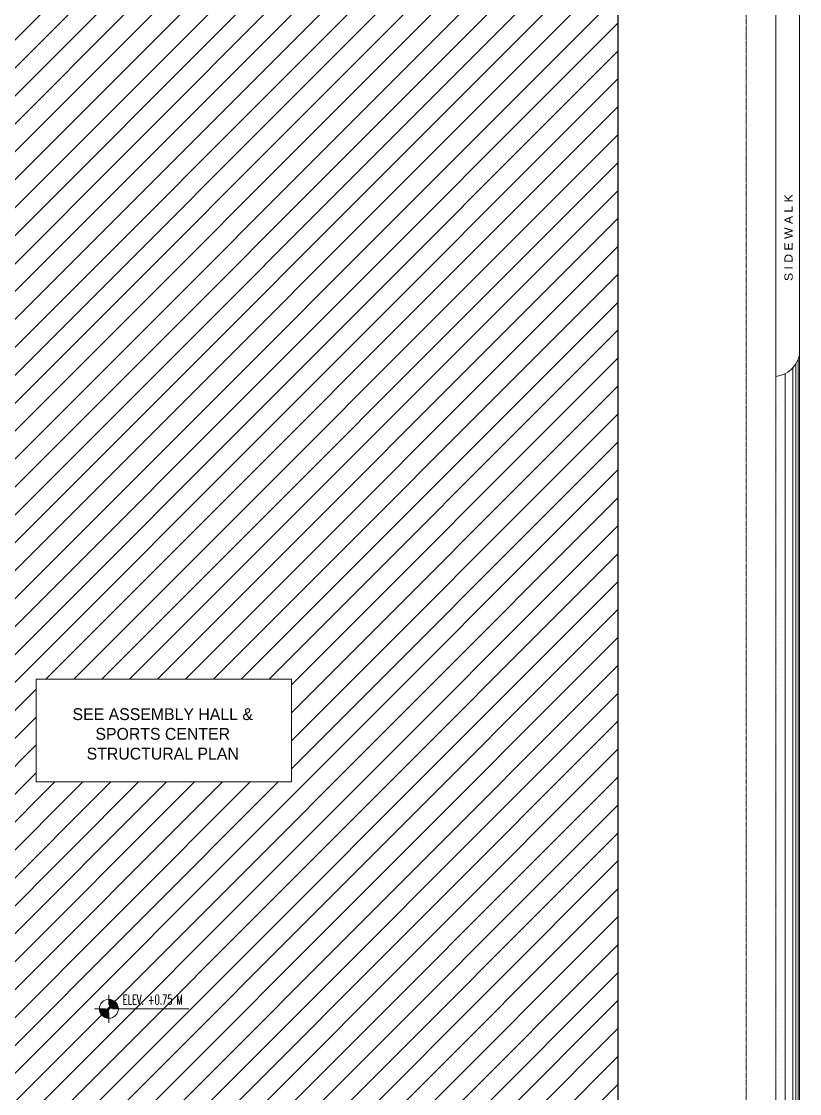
# Model space of a CAD drawing. Header units: millimetres. Extents: x 306431 to 569278, y -16030 to 119854.
# Drawn here: x 420365 to 459794, y 37183 to 91472 of the extents above; entities that cross this region are included whole.
import ezdxf

# ---------------------------------------------------------------- set-up
doc = ezdxf.new("R2010")
doc.units = ezdxf.units.MM
doc.header["$MEASUREMENT"] = 0
doc.linetypes.add('CENTER2', pattern=[28.575, 19.05, -3.175, 3.175, -3.175])
doc.linetypes.add('PHANTOM2', pattern=[1.25, 0.625, -0.125, 0.125, -0.125, 0.125, -0.125])
doc.layers.get('0').update_dxf_attribs({"lineweight": 9})
for name, color, linetype, lineweight in [('A_ARCHITECTURAL BACKGROUND', 251, 'Continuous', 5), ('BOUNDARY', 2, 'Continuous', 25), ('HATCH', 8, 'Continuous', 5)]:
    doc.layers.add(name, color=color, linetype=linetype, lineweight=lineweight)
doc.styles.add('100', font='SIMPLEX.shx', dxfattribs={"height": 0.25})
doc.styles.add('MMTX$0$ESMX$0$X-OPTA1D', font='x-opta1d')

# ---------------------------------------------------------------- blocks, each defined once
blk = doc.blocks.new('CCAH')
at = {"layer": 'BOUNDARY', "ltscale": 0.05}
blk.add_line((599107, 4992, 0), (599107, 107705, 0), dxfattribs=at)
blk = doc.blocks.new('GF_PLAN NEW')
at = {"layer": 'A_ARCHITECTURAL BACKGROUND'}
for points in [[(92407, 43502), (92407, 43983), (91927, 43983, 0.414214)], [(92408, 44463), (92407, 43982), (92888, 43982, 0.414214)]]:
    blk.add_hatch(color=256, dxfattribs=at).paths.add_polyline_path(points)
at = {"layer": 'A_ARCHITECTURAL BACKGROUND', "linetype": 'CENTER2', "ltscale": 0.2}
blk.add_line((124705, 0, 0), (124705, 109536, 0), dxfattribs=at)
at = {"layer": 'A_ARCHITECTURAL BACKGROUND', "linetype": 'PHANTOM2', "ltscale": 4}
blk.add_line((126205, 109483, 0), (126205, 2662, 0), dxfattribs=at)
at = {"layer": 'A_ARCHITECTURAL BACKGROUND', "ltscale": 0.5}
for p, q in [((127405, 77080, 0), (127405, 109483, 0)), ((126205, 76002, 0), (126205, 108827, 0))]:
    blk.add_line(p, q, dxfattribs=at)
at = {"layer": 'A_ARCHITECTURAL BACKGROUND', "linetype": 'ByBlock', "ltscale": 0.5}
for p, q in [((127208, 7222, 0), (127208, 76627, 0)), ((127329, 6993, 0), (127329, 76850, 0)), ((126674, 7768, 0), (126674, 76148, 0)), ((127065, 7420, 0), (127065, 76446, 0))]:
    blk.add_line(p, q, dxfattribs=at)
at = {"layer": 'A_ARCHITECTURAL BACKGROUND', "ltscale": 0.05}
blk.add_line((127405, 6780, 0), (127405, 77080, 0), dxfattribs=at)
at = {"layer": 'A_ARCHITECTURAL BACKGROUND'}
for p, q in [((92407, 44694, 0), (92407, 44176, 0)), ((91681, 43984, 0), (92214, 43984, 0)), ((92338, 43983, 0), (92476, 43983, 0)), ((92407, 44052, 0), (92408, 43914, 0)), ((92600, 43983, 0), (96454, 43980, 0)), ((92408, 43790, 0), (92408, 43272, 0))]:
    blk.add_line(p, q, dxfattribs=at)
blk.add_circle((92407, 43983, 0), 481, dxfattribs=at)
at = {"layer": 'A_ARCHITECTURAL BACKGROUND', "ltscale": 0.5}
blk.add_arc((126019, 77416, 0), 1426, 277.4983, 346.3936, dxfattribs=at)
at = {"layer": 'A_ARCHITECTURAL BACKGROUND', "style": 'MMTX$0$ESMX$0$X-OPTA1D', "width": 1.1}
blk.add_text('S I D E W A L K', height=420.03, rotation=90, dxfattribs=at).set_placement((127057, 80834, 0))
at = {"layer": 'A_ARCHITECTURAL BACKGROUND', "insert": (94629, 44445, 0), "char_height": 500.04, "width": 25228.21, "attachment_point": 5, "rotation": 359.9515, "style": '100'}
blk.add_mtext('{\\W0.6;ELEV. +0.75 M}', dxfattribs=at)

msp = doc.modelspace()

# ---------------------------------------------------------------- hatches: boundary and pattern name
at = {"layer": 'HATCH', "ltscale": 0.05}
h = msp.add_hatch(dxfattribs=at)
h.set_pattern_fill('ANSI31', color=252, scale=8000)
h.set_pattern_definition([(45, (-148500, 0), (-707.1068, 707.1068), [])])
h.paths.add_polyline_path([(450606.5, 107705.1), (413569, 107705.1), (413569, 73100), (404550.2, 73100), (404550.2, 38020.8), (402123.8, 38020.8), (402123.8, 37961.1), (395381, 37961.1), (395381, 4991.8), (450607.1, 4991.8)])
h.paths.add_polyline_path([(421107.7, 52959.8), (421107.7, 58161.1), (434049.3, 58161.1), (434049.3, 52959.8)], flags=16)
h.paths.add_polyline_path([(422004.1, 53941.5), (433046.9, 53941.5), (433046.9, 56841.5), (422004.1, 56841.5)], flags=8)

# ---------------------------------------------------------------- linework, layer by layer
at = {"ltscale": 0.05, "elevation": 0}
msp.add_lwpolyline([(421107.7, 52959.8), (434049.3, 52959.8), (434049.3, 58161.1), (421107.7, 58161.1)], close=True, dxfattribs=at)

# ---------------------------------------------------------------- block references
msp.add_blockref('CCAH', (-148500, 0))
at = {"layer": 'A_ARCHITECTURAL BACKGROUND'}
msp.add_blockref('GF_PLAN NEW', (332388.1, -2507.2, 0), dxfattribs=at)

# ---------------------------------------------------------------- texts
at = {"color": 7, "ltscale": 0.05, "insert": (427525.5, 55391.5, 0), "char_height": 600, "width": 11058.607, "attachment_point": 5, "style": 'MMTX$0$ESMX$0$X-OPTA1D'}
msp.add_mtext('SEE ASSEMBLY HALL & SPORTS CENTER STRUCTURAL PLAN', dxfattribs=at)

doc.saveas('drawing.dxf')
